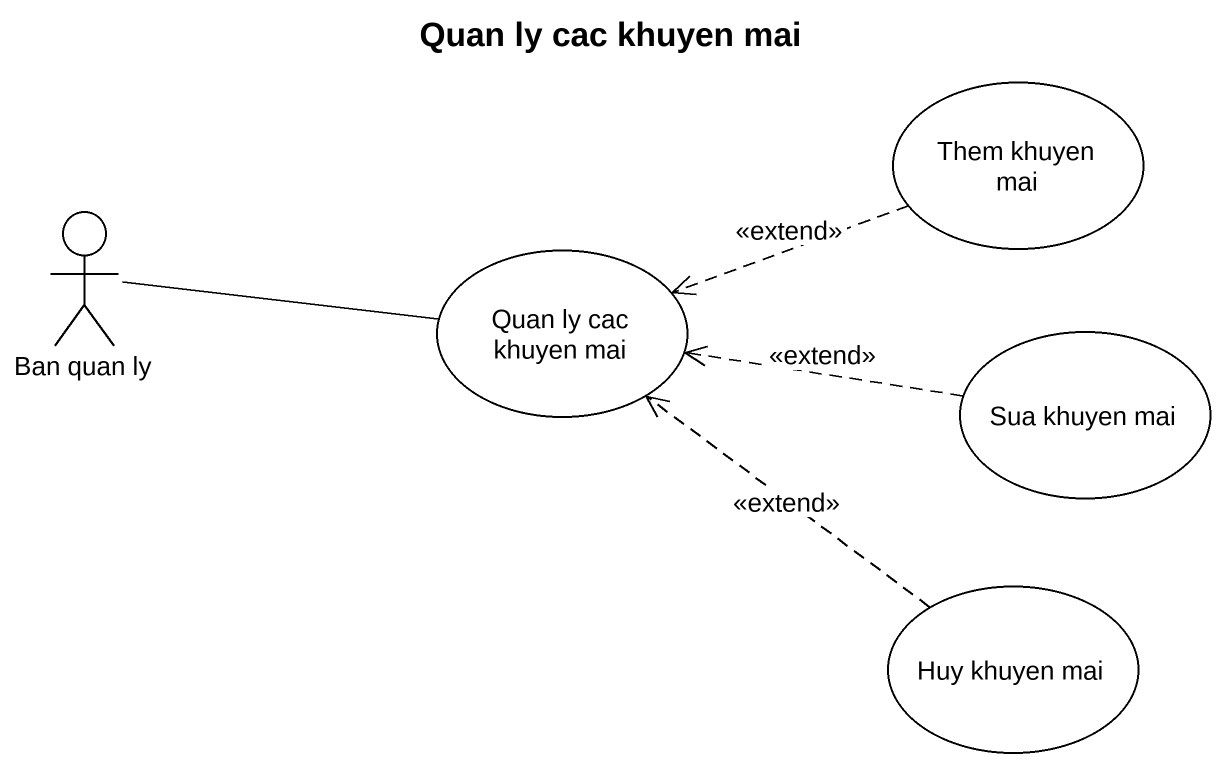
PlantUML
@startuml
title Quan ly cac khuyen mai
usecase "Them khuyen mai" as Them_khuyen_mai
actor "Ban quan ly" as Ban_quan_ly
usecase "Quan ly cac khuyen mai" as Quan_ly_cac_khuyen_mai
usecase "Sua khuyen mai" as Sua_khuyen_mai
usecase "Huy khuyen mai" as Huy_khuyen_mai
Them_khuyen_mai .left.> Quan_ly_cac_khuyen_mai : <<extend>>
Ban_quan_ly -right- Quan_ly_cac_khuyen_mai
Sua_khuyen_mai .left.> Quan_ly_cac_khuyen_mai : <<extend>>
Huy_khuyen_mai .up.> Quan_ly_cac_khuyen_mai : <<extend>>
@enduml
